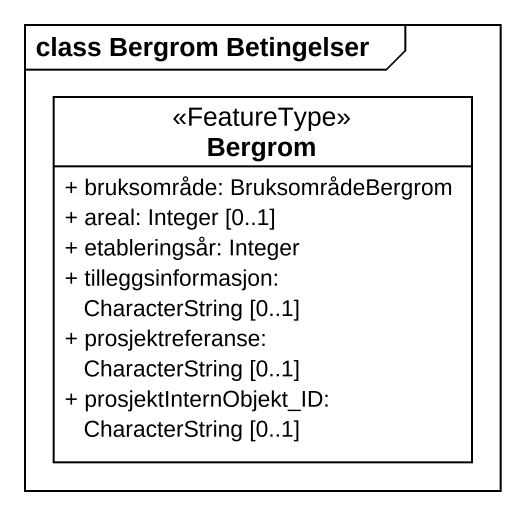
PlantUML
@startuml
mainframe class Bergrom Betingelser
hide circle
hide empty members
skinparam classAttributeIconSize 0
class Bergrom <<FeatureType>> {
  + bruksområde: BruksområdeBergrom
  + areal: Integer [0..1]
  + etableringsår: Integer
  + tilleggsinformasjon: CharacterString [0..1]
  + prosjektreferanse: CharacterString [0..1]
  + prosjektInternObjekt_ID: CharacterString [0..1]
}
@enduml
